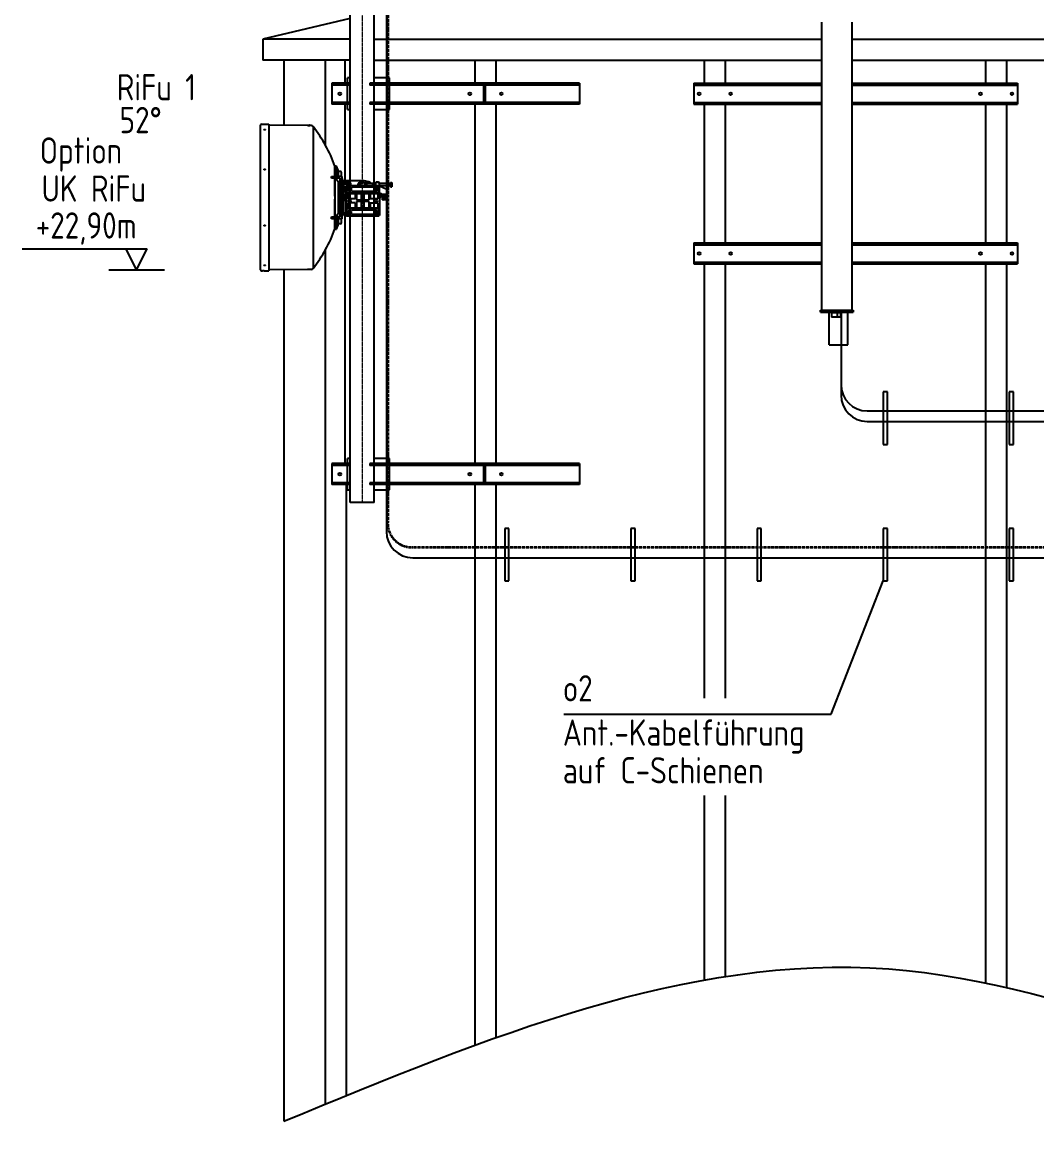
# Model space of a CAD drawing. Header units: millimetres. Extents: x -139278 to 641613, y -260926 to 217780.
# Drawn here: x 217880 to 222704, y 24090 to 29392 of the extents above; entities that cross this region are included whole.
import ezdxf
from ezdxf.enums import TextEntityAlignment as Align

# ---------------------------------------------------------------- set-up
doc = ezdxf.new("R2010")
doc.units = ezdxf.units.MM
doc.linetypes.add('ACAD_ISO13W100', pattern=[36, 12, -3, 12, -3, 0, -3, 0, -3])
doc.linetypes.add('MITTE', pattern=[50.8, 31.75, -6.35, 6.35, -6.35])
for name, color, linetype, lineweight in [('10_31_Kabel_Feeder', 21, 'ACAD_ISO13W100', 35), ('20_30_AntennentraegerAchse', 7, 'MITTE', 18), ('70_T-Mobile', 220, 'Continuous', 25)]:
    doc.layers.add(name, color=color, linetype=linetype, lineweight=lineweight)
doc.styles.add('ISOCP', font='ISOCP', dxfattribs={"width": 0.9})

msp = doc.modelspace()

# ---------------------------------------------------------------- linework, layer by layer
at = {"ltscale": 4}
for p, q in [((219611.843, 29878.763), (219611.843, 26969.292)), ((219736.843, 26844.292), (225070.741, 26844.292))]:
    msp.add_line(p, q, dxfattribs=at)
for p, q in [((219438.621, 29127.264), (219438.621, 29737.264)), ((219552.921, 29102.264), (219552.921, 29737.264)), ((219438.621, 29410.956), (219024.118, 29312.264)), ((219438.621, 29312.264), (219024.118, 29312.264)), ((219024.118, 29312.264), (219024.118, 29212.264)), ((219552.921, 29312.264), (221681.817, 29312.264)), ((221826.132, 29312.264), (226895.315, 29312.264)), ((219438.621, 29212.264), (219024.118, 29212.264)), ((219124.118, 29212.264), (219124.118, 28902.345)), ((219321.378, 28808.413), (219321.378, 29212.264)), ((219415.348, 29102.264), (219415.348, 29212.264)), ((219552.921, 29212.264), (221681.817, 29212.264)), ((220033.336, 29102.264), (220033.336, 29212.264)), ((220133.336, 29102.264), (220133.336, 29212.264)), ((221124.118, 29102.264), (221124.118, 29212.264)), ((221224.118, 29102.264), (221224.118, 29212.264)), ((221826.132, 29212.264), (226895.315, 29212.264)), ((222462.16, 29102.264), (222462.16, 29212.264)), ((222562.16, 29102.264), (222562.16, 29212.264)), ((219426.745, 29102.264), (219426.745, 29127.264)), ((219438.621, 29127.264), (219426.745, 29127.264)), ((219438.621, 28917.264), (219438.621, 29127.264)), ((219552.921, 29102.264), (219552.921, 29127.264)), ((219626.312, 29127.264), (219552.921, 29127.264)), ((219626.312, 29102.264), (219626.312, 29127.264)), ((219352.648, 29102.264), (219352.648, 29002.264)), ((219438.621, 29102.264), (219352.648, 29102.264)), ((219438.621, 29093.764), (219352.648, 29093.764)), ((219409.226, 29102.264), (219409.226, 29093.764)), ((219426.745, 29010.764), (219426.745, 29093.764)), ((220529.727, 29102.264), (219533.388, 29102.264)), ((219533.388, 29102.264), (219533.388, 29093.764)), ((220529.727, 29093.764), (219533.388, 29093.764)), ((219552.921, 29010.764), (219552.921, 29093.764)), ((219562.318, 29102.264), (219562.318, 29093.764)), ((219626.312, 29102.264), (219626.312, 29093.764)), ((219626.312, 29010.764), (219626.312, 29093.764)), ((220529.727, 29102.264), (220529.727, 29002.264)), ((219438.621, 29010.764), (219352.648, 29010.764)), ((219409.226, 29010.764), (219409.226, 29002.264)), ((220529.727, 29010.764), (219533.388, 29010.764)), ((219533.388, 29010.764), (219533.388, 29002.264)), ((219562.318, 29010.764), (219562.318, 29002.264)), ((219626.312, 29010.764), (219626.312, 29002.264)), ((219438.621, 29002.264), (219352.648, 29002.264)), ((219415.348, 28637.825), (219415.348, 29002.264)), ((219426.745, 28977.264), (219426.745, 29002.264)), ((219426.745, 28977.264), (219438.621, 28977.264)), ((219438.621, 27317.264), (219438.621, 28977.264)), ((220529.727, 29002.264), (219533.388, 29002.264)), ((219552.921, 27317.264), (219552.921, 29002.264)), ((219552.921, 28917.264), (219552.921, 29002.264)), ((219552.921, 28977.264), (219626.312, 28977.264)), ((219626.312, 28977.264), (219626.312, 29002.264)), ((220033.336, 27292.264), (220033.336, 29002.264)), ((220133.336, 27292.264), (220133.336, 29002.264)), ((221124.118, 28342.264), (221124.118, 29002.264)), ((221224.118, 28342.264), (221224.118, 29002.264)), ((222462.16, 28342.264), (222462.16, 29002.264)), ((222562.16, 28342.264), (222562.16, 29002.264)), ((219415.348, 27292.264), (219415.348, 28477.825)), ((217880.107, 28314.195), (218473.784, 28314.195)), ((218423.784, 28214.195), (218373.784, 28314.195)), ((218373.784, 28314.195), (218473.784, 28314.195)), ((218423.784, 28214.195), (218473.784, 28314.195)), ((219321.378, 24245.086), (219321.378, 28308.807)), ((218292.084, 28214.195), (218555.584, 28214.195)), ((219124.118, 28214.875), (219124.118, 24163.53)), ((221124.118, 26175.704), (221124.118, 28242.264)), ((221224.118, 26175.704), (221224.118, 28242.264)), ((222462.16, 24820.813), (222462.16, 28242.264)), ((222562.16, 24798.902), (222562.16, 28242.264)), ((219426.745, 27292.264), (219426.745, 27317.264)), ((219438.621, 27317.264), (219426.745, 27317.264)), ((219438.621, 27107.264), (219438.621, 27317.264)), ((219552.921, 27292.264), (219552.921, 27317.264)), ((219626.312, 27317.264), (219552.921, 27317.264)), ((219626.312, 27292.264), (219626.312, 27317.264)), ((219352.648, 27292.264), (219352.648, 27192.264)), ((219438.621, 27292.264), (219352.648, 27292.264)), ((219438.621, 27283.764), (219352.648, 27283.764)), ((219409.226, 27292.264), (219409.226, 27283.764)), ((219426.745, 27200.764), (219426.745, 27283.764)), ((220529.727, 27292.264), (219533.388, 27292.264)), ((219533.388, 27292.264), (219533.388, 27283.764)), ((220529.727, 27283.764), (219533.388, 27283.764)), ((219552.921, 27200.764), (219552.921, 27283.764)), ((219562.318, 27292.264), (219562.318, 27283.764)), ((219626.312, 27292.264), (219626.312, 27283.764)), ((219626.312, 27200.764), (219626.312, 27283.764)), ((220529.727, 27292.264), (220529.727, 27192.264)), ((219438.621, 27200.764), (219352.648, 27200.764)), ((219438.621, 27192.264), (219352.648, 27192.264)), ((219409.226, 27200.764), (219409.226, 27192.264)), ((219421.378, 24286.143), (219421.378, 27192.264)), ((219426.745, 27167.264), (219426.745, 27192.264)), ((219426.745, 27167.264), (219438.621, 27167.264)), ((220529.727, 27200.764), (219533.388, 27200.764)), ((219533.388, 27200.764), (219533.388, 27192.264)), ((220529.727, 27192.264), (219533.388, 27192.264)), ((219552.921, 27107.264), (219552.921, 27192.264)), ((219552.921, 27167.264), (219626.312, 27167.264)), ((219562.318, 27200.764), (219562.318, 27192.264)), ((219626.312, 27200.764), (219626.312, 27192.264)), ((219626.312, 27167.264), (219626.312, 27192.264)), ((220033.336, 24525.445), (220033.336, 27192.264)), ((220133.336, 24561.465), (220133.336, 27192.264)), ((219552.921, 27107.264), (219438.621, 27107.264)), ((220174.101, 26984.316), (220174.101, 26734.316)), ((220194.101, 26984.316), (220174.101, 26984.316)), ((220194.101, 26734.316), (220194.101, 26984.316)), ((220774.101, 26984.316), (220774.101, 26734.316)), ((220794.101, 26984.316), (220774.101, 26984.316)), ((220794.101, 26734.316), (220794.101, 26984.316)), ((221374.101, 26984.316), (221374.101, 26734.316)), ((221394.101, 26984.316), (221374.101, 26984.316)), ((221394.101, 26734.316), (221394.101, 26984.316)), ((221994.101, 26984.316), (221974.101, 26984.316)), ((221974.101, 26984.316), (221974.101, 26734.316)), ((221994.101, 26734.316), (221994.101, 26984.316)), ((222594.101, 26984.316), (222574.101, 26984.316)), ((222574.101, 26984.316), (222574.101, 26734.316)), ((222594.101, 26734.316), (222594.101, 26984.316)), ((220174.101, 26734.316), (220194.101, 26734.316)), ((220774.101, 26734.316), (220794.101, 26734.316)), ((221374.101, 26734.316), (221394.101, 26734.316)), ((221726.154, 26100.804), (221974.101, 26734.316)), ((221974.101, 26734.316), (221994.101, 26734.316)), ((222574.101, 26734.316), (222594.101, 26734.316)), ((220456.252, 26100.804), (221726.154, 26100.804)), ((221124.118, 24835.334), (221124.118, 25712.766)), ((221224.118, 24852.026), (221224.118, 25712.766))]:
    msp.add_line(p, q)
at = {"ltscale": 3}
for p, q in [((219012.905, 28213.665), (219012.905, 28903.555)), ((219016.96, 28907.61), (219052.903, 28907.61)), ((219052.903, 28907.61), (219052.903, 28692.167)), ((219235.314, 28901.283), (219052.903, 28903.026)), ((219235.313, 28901.283), (219235.313, 28901.688)), ((219236.813, 28903.188), (219245.813, 28903.188)), ((219240.1, 28901.188), (219247.313, 28901.188)), ((219241.403, 28901.188), (219241.402, 28901.188)), ((219246.263, 28901.176), (219246.263, 28901.188)), ((219253.32, 28901.111), (219246.403, 28901.177)), ((219247.313, 28901.188), (219247.313, 28901.688)), ((219262.798, 28896.321), (219262.798, 28220.9)), ((219052.903, 28692.167), (219052.903, 28209.61)), ((219498.843, 28637.825), (219401.843, 28637.825)), ((219401.843, 28629.825), (219401.843, 28637.825)), ((219401.343, 28586.607), (219401.343, 28612.607)), ((219401.343, 28612.607), (219401.843, 28612.607)), ((219401.343, 28586.607), (219401.843, 28586.607)), ((219423.949, 28629.825), (219401.843, 28629.825)), ((219401.843, 28629.725), (219401.843, 28629.825)), ((219401.843, 28629.725), (219401.843, 28628.825)), ((219423.329, 28628.825), (219401.843, 28628.825)), ((219401.843, 28627.825), (219401.843, 28628.825)), ((219401.843, 28627.825), (219407.843, 28627.825)), ((219401.843, 28627.825), (219401.843, 28477.825)), ((219407.843, 28627.825), (219407.843, 28620.825)), ((219415.486, 28627.825), (219407.843, 28627.825)), ((219441.843, 28620.825), (219407.843, 28620.825)), ((219407.843, 28620.825), (219407.843, 28485.825)), ((219418.843, 28582.825), (219418.843, 28612.825)), ((219418.843, 28612.825), (219421.879, 28612.825)), ((219418.843, 28582.825), (219418.843, 28502.825)), ((219423.794, 28629.725), (219423.329, 28628.825)), ((219424.569, 28628.825), (219424.104, 28629.725)), ((219435.843, 28607.64), (219427.343, 28602.733)), ((219427.343, 28602.733), (219427.343, 28592.918)), ((219427.343, 28592.918), (219435.843, 28588.01)), ((219441.843, 28627.825), (219432.412, 28627.825)), ((219444.343, 28602.733), (219435.843, 28607.64)), ((219435.843, 28588.01), (219444.343, 28592.918)), ((219441.843, 28620.825), (219441.843, 28627.825)), ((219444.343, 28602.733), (219444.343, 28592.918)), ((219477.468, 28624.075), (219478.218, 28624.825)), ((219477.468, 28619.825), (219477.468, 28624.075)), ((219477.468, 28615.575), (219477.468, 28619.825)), ((219477.468, 28615.575), (219478.218, 28614.825)), ((219480.843, 28624.825), (219478.218, 28624.825)), ((219478.218, 28624.825), (219478.218, 28619.825)), ((219478.218, 28619.825), (219478.218, 28614.825)), ((219480.843, 28614.825), (219478.218, 28614.825)), ((219480.843, 28627.475), (219482.095, 28629.643)), ((219480.843, 28627.475), (219480.843, 28614.825)), ((219480.843, 28627.475), (219480.843, 28614.825)), ((219482.095, 28629.643), (219487.592, 28629.643)), ((219482.095, 28624.734), (219487.592, 28624.734)), ((219482.095, 28614.917), (219487.592, 28614.917)), ((219488.843, 28627.475), (219487.592, 28629.643)), ((219490.183, 28624.825), (219488.843, 28624.825)), ((219508.843, 28624.825), (219507.504, 28624.825)), ((219508.843, 28627.475), (219510.095, 28629.643)), ((219508.843, 28627.475), (219508.843, 28614.825)), ((219508.843, 28627.475), (219508.843, 28614.825)), ((219510.095, 28629.643), (219515.592, 28629.643)), ((219510.095, 28624.734), (219515.592, 28624.734)), ((219510.095, 28614.917), (219515.592, 28614.917)), ((219516.843, 28627.475), (219515.592, 28629.643)), ((219560.183, 28624.825), (219516.843, 28624.825)), ((219558.843, 28614.825), (219516.843, 28614.825)), ((219558.018, 28626.075), (219551.502, 28614.789)), ((219561.843, 28607.64), (219553.343, 28602.733)), ((219553.343, 28602.733), (219553.343, 28592.918)), ((219553.343, 28592.918), (219561.843, 28588.01)), ((219570.343, 28602.733), (219561.843, 28607.64)), ((219561.843, 28588.01), (219570.343, 28592.918)), ((219570.343, 28602.733), (219570.343, 28592.918)), ((219578.843, 28612.825), (219575.808, 28612.825)), ((219631.068, 28624.825), (219577.504, 28624.825)), ((219631.068, 28614.825), (219577.504, 28614.825)), ((219613.343, 28596.825), (219578.843, 28612.825)), ((219578.843, 28582.825), (219578.843, 28612.825)), ((219578.843, 28582.825), (219578.843, 28472.825)), ((219581.343, 28614.825), (219581.343, 28611.666)), ((219613.343, 28576.825), (219613.343, 28596.825)), ((219613.843, 28594.825), (219613.843, 28574.825)), ((219631.668, 28627.525), (219631.068, 28627.525)), ((219631.668, 28612.125), (219631.068, 28612.125)), ((219631.668, 28629.643), (219631.668, 28624.738)), ((219631.668, 28629.643), (219636.708, 28629.643)), ((219631.668, 28624.738), (219631.668, 28614.913)), ((219631.668, 28624.738), (219636.708, 28624.738)), ((219631.668, 28614.913), (219631.668, 28610.008)), ((219631.668, 28614.913), (219636.708, 28614.913)), ((219631.668, 28610.008), (219636.708, 28610.008)), ((219637.468, 28628.325), (219636.708, 28629.643)), ((219637.468, 28611.325), (219636.708, 28610.008)), ((219637.468, 28628.325), (219637.468, 28619.825)), ((219637.468, 28619.825), (219637.468, 28611.325)), ((219401.343, 28570.825), (219401.843, 28570.825)), ((219401.343, 28544.825), (219401.343, 28570.825)), ((219401.343, 28544.825), (219401.843, 28544.825)), ((219401.343, 28503.044), (219401.343, 28529.044)), ((219401.343, 28529.044), (219401.843, 28529.044)), ((219415.343, 28570.825), (219408.843, 28570.825)), ((219415.343, 28544.825), (219408.843, 28544.825)), ((219416.343, 28569.825), (219416.343, 28557.825)), ((219416.343, 28557.825), (219416.343, 28545.825)), ((219427.523, 28576.825), (219463.843, 28576.825)), ((219427.523, 28576.825), (219427.523, 28551.825)), ((219463.843, 28551.825), (219427.523, 28551.825)), ((219427.523, 28533.825), (219427.523, 28508.825)), ((219463.843, 28533.825), (219427.523, 28533.825)), ((219433.843, 28545.325), (219430.279, 28545.325)), ((219448.843, 28580.855), (219448.843, 28576.825)), ((219450.343, 28576.825), (219450.343, 28580.847)), ((219463.843, 28576.825), (219463.843, 28551.825)), ((219463.843, 28533.825), (219463.843, 28508.825)), ((219469.843, 28576.825), (219527.843, 28576.825)), ((219469.843, 28576.825), (219469.843, 28545.825)), ((219502.843, 28545.825), (219469.843, 28545.825)), ((219527.843, 28539.825), (219469.843, 28539.825)), ((219469.843, 28539.825), (219469.843, 28508.825)), ((219491.843, 28570.825), (219491.843, 28545.825)), ((219491.843, 28539.825), (219491.843, 28514.825)), ((219503.843, 28572.825), (219493.843, 28572.825)), ((219494.843, 28580.826), (219494.843, 28576.825)), ((219494.843, 28545.825), (219494.843, 28539.825)), ((219502.843, 28580.826), (219502.843, 28576.825)), ((219527.843, 28545.825), (219502.843, 28545.825)), ((219502.843, 28545.825), (219502.843, 28539.825)), ((219505.843, 28545.825), (219505.843, 28570.825)), ((219505.843, 28514.825), (219505.843, 28539.825)), ((219527.843, 28576.825), (219527.843, 28545.825)), ((219527.843, 28539.825), (219527.843, 28508.825)), ((219533.843, 28576.825), (219570.164, 28576.825)), ((219533.843, 28576.825), (219533.843, 28551.825)), ((219570.164, 28551.825), (219533.843, 28551.825)), ((219533.843, 28533.825), (219570.164, 28533.825)), ((219533.843, 28533.825), (219533.843, 28508.825)), ((219547.343, 28576.825), (219547.343, 28580.847)), ((219548.843, 28580.855), (219548.843, 28576.825)), ((219570.164, 28576.825), (219570.164, 28551.825)), ((219570.164, 28533.825), (219570.164, 28508.825)), ((219578.843, 28576.825), (219586.343, 28576.825)), ((219581.343, 28572.825), (219578.843, 28574.159)), ((219611.843, 28572.825), (219581.343, 28572.825)), ((219581.343, 28572.825), (219581.343, 28557.825)), ((219590.343, 28572.825), (219613.343, 28572.825)), ((219600.843, 28564.004), (219593.76, 28559.915)), ((219593.76, 28559.915), (219593.76, 28551.736)), ((219593.76, 28551.736), (219600.843, 28547.647)), ((219607.926, 28559.915), (219600.843, 28564.004)), ((219600.843, 28547.647), (219607.926, 28551.736)), ((219607.926, 28551.736), (219607.926, 28559.915)), ((219613.343, 28576.825), (219613.343, 28572.825)), ((219401.343, 28503.044), (219401.843, 28503.044)), ((219407.843, 28477.825), (219401.843, 28477.825)), ((219407.843, 28485.825), (219407.843, 28477.825)), ((219407.843, 28477.825), (219418.843, 28477.825)), ((219408.843, 28484.825), (219418.843, 28484.825)), ((219418.843, 28502.825), (219418.843, 28472.825)), ((219435.843, 28497.64), (219427.343, 28492.733)), ((219427.343, 28492.733), (219427.343, 28482.918)), ((219427.343, 28482.918), (219435.843, 28478.01)), ((219427.523, 28508.825), (219463.843, 28508.825)), ((219444.343, 28492.733), (219435.843, 28497.64)), ((219435.843, 28478.01), (219444.343, 28482.918)), ((219444.343, 28492.733), (219444.343, 28482.918)), ((219448.843, 28504.796), (219448.843, 28508.825)), ((219450.343, 28508.825), (219450.343, 28504.804)), ((219469.843, 28508.825), (219527.843, 28508.825)), ((219493.843, 28512.825), (219503.843, 28512.825)), ((219494.843, 28508.825), (219494.843, 28504.825)), ((219496.117, 28509.365), (219496.117, 28512.37)), ((219501.569, 28509.365), (219501.569, 28512.301)), ((219502.843, 28508.825), (219502.843, 28504.825)), ((219533.843, 28508.825), (219570.164, 28508.825)), ((219547.343, 28508.825), (219547.343, 28504.804)), ((219548.843, 28504.796), (219548.843, 28508.825)), ((219561.843, 28497.64), (219553.343, 28492.733)), ((219553.343, 28492.733), (219553.343, 28482.918)), ((219553.343, 28482.918), (219561.843, 28478.01)), ((219570.343, 28492.733), (219561.843, 28497.64)), ((219561.843, 28478.01), (219570.343, 28482.918)), ((219570.343, 28492.733), (219570.343, 28482.918)), ((219418.843, 28472.825), (219421.879, 28472.825)), ((219578.843, 28472.825), (219575.808, 28472.825)), ((219236.403, 28215.948), (219052.903, 28214.195)), ((219253.32, 28216.11), (219246.403, 28216.044)), ((219016.96, 28209.61), (219021.903, 28209.61)), ((219029.903, 28209.61), (219052.903, 28209.61))]:
    msp.add_line(p, q, dxfattribs=at)
at = {"linetype": 'Continuous', "ltscale": 3}
for p, q in [((219366.843, 28657.825), (219366.843, 28708.138)), ((219369.467, 28708.138), (219366.843, 28708.138)), ((219369.467, 28708.138), (219369.467, 28708.325)), ((219374.843, 28708.325), (219369.467, 28708.325)), ((219374.843, 28657.825), (219374.843, 28708.325)), ((219380.252, 28691.325), (219374.843, 28708.325)), ((219380.252, 28657.825), (219380.252, 28691.325)), ((219381.541, 28691.325), (219380.252, 28691.325)), ((219381.541, 28657.825), (219381.541, 28691.325)), ((219383.531, 28681.825), (219381.541, 28691.325)), ((219351.343, 28657.825), (219361.343, 28657.825)), ((219351.343, 28649.825), (219351.343, 28657.825)), ((219361.343, 28649.825), (219351.343, 28649.825)), ((219401.343, 28657.825), (219361.343, 28657.825)), ((219391.343, 28649.825), (219361.343, 28649.825)), ((219366.843, 28565.325), (219366.843, 28649.825)), ((219368.343, 28465.825), (219368.343, 28649.825)), ((219371.343, 28649.825), (219383.343, 28631.825)), ((219383.531, 28657.825), (219383.531, 28681.825)), ((219393.843, 28681.825), (219383.531, 28681.825)), ((219391.343, 28465.825), (219391.343, 28649.825)), ((219396.843, 28678.825), (219396.843, 28657.825)), ((219401.343, 28457.825), (219401.343, 28657.825)), ((219402.343, 28648.567), (219401.343, 28648.567)), ((219402.343, 28648.439), (219401.343, 28648.439)), ((219402.343, 28647.605), (219401.343, 28647.605)), ((219402.343, 28646.131), (219401.343, 28646.131)), ((219402.343, 28645.682), (219401.343, 28645.682)), ((219402.343, 28644.208), (219401.343, 28644.208)), ((219402.343, 28643.311), (219401.343, 28643.311)), ((219402.343, 28647.605), (219402.343, 28648.439)), ((219402.343, 28646.131), (219402.343, 28647.605)), ((219402.343, 28645.682), (219402.343, 28646.131)), ((219402.343, 28644.208), (219402.343, 28645.682)), ((219402.343, 28643.311), (219402.343, 28644.208)), ((219383.343, 28483.825), (219383.343, 28631.825)), ((219421.879, 28613.79), (219421.879, 28581.861)), ((219421.879, 28613.79), (219421.88, 28613.79)), ((219421.879, 28581.861), (219421.88, 28581.861)), ((219446.165, 28614.79), (219422.879, 28614.79)), ((219422.879, 28614.79), (219422.879, 28614.789)), ((219446.165, 28614.79), (219446.165, 28614.789)), ((219551.519, 28607.738), (219446.168, 28607.738)), ((219551.519, 28587.913), (219446.168, 28587.913)), ((219545.119, 28614.825), (219452.563, 28614.825)), ((219488.843, 28614.825), (219488.843, 28627.475)), ((219516.843, 28614.825), (219516.843, 28627.475)), ((219574.808, 28614.79), (219551.522, 28614.79)), ((219551.522, 28614.79), (219551.522, 28614.789)), ((219574.808, 28614.789), (219574.808, 28614.79)), ((219575.807, 28613.79), (219575.808, 28613.79)), ((219575.807, 28581.861), (219575.808, 28581.861)), ((219575.808, 28581.861), (219575.808, 28613.79)), ((219631.068, 28612.125), (219631.068, 28627.525)), ((219366.843, 28565.325), (219368.343, 28565.325)), ((219366.843, 28465.825), (219366.843, 28550.325)), ((219368.343, 28550.325), (219366.843, 28550.325)), ((219416.343, 28567.005), (219416.343, 28548.645)), ((219422.879, 28580.862), (219422.879, 28580.861)), ((219422.879, 28580.861), (219446.165, 28580.861)), ((219446.165, 28580.862), (219446.165, 28580.861)), ((219452.568, 28580.826), (219545.124, 28580.826)), ((219551.522, 28580.862), (219551.522, 28580.861)), ((219551.522, 28580.861), (219574.808, 28580.861)), ((219574.808, 28580.861), (219574.808, 28580.862)), ((219590.843, 28572.825), (219590.843, 28547.825)), ((219610.843, 28547.825), (219590.843, 28547.825)), ((219610.843, 28547.825), (219610.843, 28572.825)), ((219383.343, 28483.825), (219371.343, 28465.825)), ((219402.343, 28475.315), (219401.343, 28475.315)), ((219402.343, 28473.553), (219402.343, 28475.315)), ((219421.879, 28503.79), (219421.879, 28471.861)), ((219421.879, 28503.79), (219421.88, 28503.79)), ((219422.879, 28504.79), (219422.879, 28504.789)), ((219446.165, 28504.79), (219422.879, 28504.79)), ((219446.165, 28504.79), (219446.165, 28504.789)), ((219551.519, 28497.738), (219446.168, 28497.738)), ((219551.519, 28477.913), (219446.168, 28477.913)), ((219545.119, 28504.825), (219452.563, 28504.825)), ((219574.808, 28504.79), (219551.522, 28504.79)), ((219551.522, 28504.79), (219551.522, 28504.789)), ((219574.808, 28504.789), (219574.808, 28504.79)), ((219575.807, 28503.79), (219575.808, 28503.79)), ((219575.808, 28471.861), (219575.808, 28503.79)), ((219351.343, 28465.825), (219361.343, 28465.825)), ((219351.343, 28457.825), (219351.343, 28465.825)), ((219361.343, 28457.825), (219351.343, 28457.825)), ((219391.343, 28465.825), (219361.343, 28465.825)), ((219401.343, 28457.825), (219361.343, 28457.825)), ((219366.843, 28407.512), (219366.843, 28457.825)), ((219374.843, 28407.325), (219374.843, 28457.825)), ((219374.843, 28407.325), (219380.252, 28424.325)), ((219380.252, 28424.325), (219380.252, 28457.825)), ((219380.252, 28424.325), (219381.541, 28424.325)), ((219381.541, 28424.325), (219381.541, 28457.825)), ((219381.541, 28424.325), (219383.531, 28433.825)), ((219383.531, 28433.825), (219383.531, 28457.825)), ((219393.843, 28433.825), (219383.531, 28433.825)), ((219396.843, 28457.825), (219396.843, 28436.825)), ((219402.343, 28473.553), (219401.343, 28473.553)), ((219402.343, 28472.366), (219401.343, 28472.366)), ((219402.343, 28471.213), (219401.343, 28471.213)), ((219402.343, 28470.059), (219401.343, 28470.059)), ((219402.343, 28471.918), (219402.343, 28473.553)), ((219402.343, 28472.943), (219402.343, 28473.007)), ((219402.343, 28471.213), (219402.343, 28472.366)), ((219402.343, 28470.059), (219402.343, 28471.213)), ((219402.343, 28470.7), (219402.343, 28471.038)), ((219421.879, 28471.861), (219421.88, 28471.861)), ((219422.879, 28470.862), (219422.879, 28470.861)), ((219422.879, 28470.861), (219446.165, 28470.861)), ((219446.165, 28470.862), (219446.165, 28470.861)), ((219452.568, 28470.826), (219545.124, 28470.826)), ((219551.522, 28470.862), (219551.522, 28470.861)), ((219551.522, 28470.861), (219574.808, 28470.861)), ((219574.808, 28470.861), (219574.808, 28470.862)), ((219575.807, 28471.861), (219575.808, 28471.861)), ((219366.843, 28407.512), (219369.467, 28407.512)), ((219369.467, 28407.325), (219369.467, 28407.512)), ((219369.467, 28407.325), (219374.843, 28407.325))]:
    msp.add_line(p, q, dxfattribs=at)
for points in [[(220074.221, 29092.444), (220080.879, 29092.444), (220080.879, 29012.813), (220074.221, 29012.813)], [(220074.221, 27282.444), (220080.879, 27282.444), (220080.879, 27202.813), (220074.221, 27202.813)]]:
    msp.add_lwpolyline(points, close=True)
at = {"linetype": 'Continuous', "ltscale": 3, "flags": 128}
for points in [[(219376.679, 28691.54), (219376.725, 28691.752), (219376.859, 28691.666), (219377.065, 28691.293), (219377.322, 28690.675), (219377.601, 28689.882), (219377.871, 28689.003), (219378.102, 28688.136), (219378.265, 28687.381), (219378.342, 28686.822), (219378.323, 28686.521), (219378.212, 28686.512), (219378.021, 28686.797), (219377.773, 28687.344), (219377.496, 28688.091), (219377.221, 28688.955), (219376.98, 28689.837), (219376.799, 28690.638), (219376.697, 28691.267), (219376.679, 28691.54)], [(219452.568, 28614.824), (219450.472, 28614.805), (219448.33, 28614.793), (219446.165, 28614.789)], [(219452.563, 28614.825), (219452.567, 28614.824), (219452.568, 28614.824)], [(219551.522, 28614.789), (219549.357, 28614.793), (219547.215, 28614.805), (219545.119, 28614.824)], [(219446.165, 28580.862), (219448.33, 28580.858), (219450.472, 28580.846), (219452.568, 28580.827)], [(219545.119, 28580.827), (219547.215, 28580.846), (219549.357, 28580.858), (219551.522, 28580.862)], [(219545.119, 28580.827), (219545.12, 28580.826), (219545.124, 28580.826)], [(219452.568, 28504.824), (219450.472, 28504.805), (219448.33, 28504.793), (219446.165, 28504.789)], [(219452.563, 28504.825), (219452.567, 28504.824), (219452.568, 28504.824)], [(219551.522, 28504.789), (219549.357, 28504.793), (219547.215, 28504.805), (219545.119, 28504.824)], [(219376.679, 28424.11), (219376.725, 28424.596), (219376.859, 28425.3), (219377.065, 28426.143), (219377.322, 28427.029), (219377.601, 28427.859), (219377.871, 28428.54), (219378.102, 28428.994), (219378.265, 28429.17), (219378.342, 28429.05), (219378.323, 28428.645), (219378.212, 28428.003), (219378.021, 28427.196), (219377.773, 28426.313), (219377.496, 28425.455), (219377.221, 28424.717), (219376.98, 28424.184), (219376.799, 28423.917), (219376.697, 28423.944), (219376.679, 28424.11)], [(219446.165, 28470.862), (219448.33, 28470.858), (219450.472, 28470.846), (219452.568, 28470.827)], [(219545.119, 28470.827), (219547.215, 28470.846), (219549.357, 28470.858), (219551.522, 28470.862)], [(219545.119, 28470.827), (219545.12, 28470.826), (219545.124, 28470.826)]]:
    msp.add_lwpolyline(points, dxfattribs=at)
at = {"ltscale": 3}
msp.add_lwpolyline([(219435.4, 28548.909), (219433.843, 28548.01), (219433.256, 28548.35)], dxfattribs=at)
for centre in [(219390.348, 29052.264), (220008.336, 29052.264), (220158.336, 29052.264), (219390.348, 27242.264), (220008.336, 27242.264), (220158.336, 27242.264)]:
    msp.add_circle(centre, 6)
for centre, radius in [((219435.843, 28597.825), 8.5), ((219435.843, 28597.825), 4), ((219561.843, 28597.825), 8.5), ((219561.843, 28597.825), 4), ((219435.843, 28542.825), 6.1), ((219561.843, 28542.825), 6.1), ((219600.843, 28555.825), 7.083), ((219600.843, 28555.825), 3.333), ((219435.843, 28487.825), 8.5), ((219435.843, 28487.825), 4), ((219561.843, 28487.825), 8.5), ((219561.843, 28487.825), 4)]:
    msp.add_circle(centre, radius, dxfattribs=at)
for centre, radius, start, end in [((219016.96, 28903.555), 4.055, 90, 180), ((219236.813, 28901.688), 1.5, 90, 180), ((219244.677, 29243.714), 342.542, 269.452502, 270.288727), ((219245.813, 28901.688), 1.5, 0, 90), ((219253.205, 28889.111), 12, 36.927008, 89.452472), ((218739.558, 28484.169), 666.07, 19.648916, 38.227246), ((219032.564, 28690.463), 2.111, 88.947314, 153.628519), ((219032.914, 28690.335), 1.632, 27.903175, 169.356557), ((219032.904, 28689.519), 1.679, 47.306561, 144.506168), ((219032.642, 28690.463), 2.111, 26.371481, 91.052686), ((219498.843, 28557.825), 80, 47.64183, 90), ((219435.843, 28597.825), 5.05, 90, 270), ((219435.843, 28597.825), 5.05, 0, 90), ((219498.843, 28619.825), 12.5, 203.122606, 203.581225), ((219498.843, 28619.825), 12.5, 36.869898, 143.130099), ((219498.843, 28619.825), 10, 329.99597, 210.00403), ((219498.843, 28619.825), 12.5, 336.418775, 336.877394), ((219561.843, 28597.825), 5.05, 90, 270), ((219568.843, 28619.825), 12.5, 23.578178, 150), ((219568.843, 28619.825), 10, 314.142634, 210.235346), ((219561.843, 28597.825), 5.05, 0, 90), ((219611.843, 28594.825), 2, 0, 41.409622), ((219408.843, 28571.825), 1, 180, 270), ((219408.843, 28543.825), 1, 90, 180), ((219415.343, 28569.825), 1, 0, 90), ((219415.343, 28545.825), 1, 270, 0), ((219433.843, 28557.825), 12.5, 254.515642, 300.673645), ((219493.843, 28570.825), 2, 90, 180), ((219503.843, 28570.825), 2, 0, 90), ((219501.343, 28557.825), 80, 345.638488, 0), ((219586.343, 28574.825), 2, 0, 90), ((219590.343, 28574.825), 2, 180, 270), ((219600.843, 28555.825), 4.208, 90, 270), ((219600.843, 28555.825), 4.208, 0, 90), ((219611.843, 28574.825), 2, 270, 0), ((219408.843, 28485.825), 1, 180, 270), ((219435.843, 28487.825), 5.05, 90, 270), ((219435.843, 28487.825), 5.05, 0, 90), ((219493.843, 28514.825), 2, 180, 270), ((219503.843, 28514.825), 2, 270, 0), ((219561.843, 28487.825), 5.05, 90, 270), ((219561.843, 28487.825), 5.05, 0, 90), ((219032.603, 28426.821), 2.174, 207.424167, 332.575833), ((219032.844, 28426.807), 1.55, 188.251611, 272.165518), ((219032.875, 28427.649), 1.626, 214.55783, 270.980227), ((219032.906, 28427.699), 1.675, 269.883229, 312.694317), ((219032.923, 28426.878), 1.62, 269.271475, 332.198953), ((218739.558, 28633.052), 666.07, 321.772754, 340.351084), ((219016.96, 28213.665), 4.055, 180, 270), ((219244.677, 27873.387), 342.661, 89.711419, 91.383637), ((219253.205, 28228.109), 12, 270.547528, 323.072992), ((219025.903, 27860.633), 349, 89.3433, 90.6567)]:
    msp.add_arc(centre, radius, start, end, dxfattribs=at)
at = {"linetype": 'Continuous', "ltscale": 3}
for centre, radius, start, end in [((219393.843, 28678.825), 3, 0, 90), ((219422.879, 28613.79), 1, 90, 180), ((219422.879, 28581.861), 1, 180, 270), ((219574.808, 28613.79), 1, 0, 90), ((219574.808, 28581.861), 1, 270, 0), ((219422.879, 28503.79), 1, 90, 180), ((219574.808, 28503.79), 1, 0, 90), ((219393.843, 28436.825), 3, 270, 0), ((219422.879, 28471.861), 1, 180, 270), ((219574.808, 28471.861), 1, 270, 0)]:
    msp.add_arc(centre, radius, start, end, dxfattribs=at)
at = {"ltscale": 4}
msp.add_arc((219736.843, 26969.292), 125, 180, 270, dxfattribs=at)
at = {"ltscale": 3}
for points in [[(219032.603, 28881.842), (219032.471, 28881.842), (219032.335, 28881.837), (219032.063, 28881.817), (219031.928, 28881.802), (219031.67, 28881.761), (219031.546, 28881.736), (219031.316, 28881.678), (219031.211, 28881.645), (219031.025, 28881.574), (219030.937, 28881.534), (219030.783, 28881.447), (219030.716, 28881.4), (219030.609, 28881.302), (219030.568, 28881.25), (219030.515, 28881.147), (219030.503, 28881.095), (219030.503, 28880.994), (219030.515, 28880.941), (219030.568, 28880.837), (219030.609, 28880.786), (219030.716, 28880.686), (219030.783, 28880.638), (219030.937, 28880.55), (219031.025, 28880.509), (219031.211, 28880.437), (219031.316, 28880.403), (219031.546, 28880.343), (219031.67, 28880.317), (219031.928, 28880.276), (219032.063, 28880.26), (219032.335, 28880.24), (219032.471, 28880.235), (219032.735, 28880.235), (219032.871, 28880.24), (219033.142, 28880.26), (219033.277, 28880.276), (219033.536, 28880.317), (219033.66, 28880.343), (219033.889, 28880.403), (219033.994, 28880.437), (219034.181, 28880.509), (219034.268, 28880.55), (219034.423, 28880.638), (219034.489, 28880.686), (219034.596, 28880.786), (219034.637, 28880.837), (219034.69, 28880.941), (219034.703, 28880.994), (219034.703, 28881.095), (219034.69, 28881.147), (219034.637, 28881.25), (219034.596, 28881.302), (219034.489, 28881.4), (219034.423, 28881.447), (219034.268, 28881.534), (219034.181, 28881.574), (219033.994, 28881.645), (219033.889, 28881.678), (219033.66, 28881.736), (219033.536, 28881.761), (219033.277, 28881.802), (219033.142, 28881.817), (219032.871, 28881.837), (219032.735, 28881.842), (219032.603, 28881.842)], [(219032.603, 28694.104), (219032.471, 28694.104), (219032.335, 28694.093), (219032.063, 28694.044), (219031.928, 28694.006), (219031.67, 28693.908), (219031.546, 28693.846), (219031.316, 28693.704), (219031.211, 28693.623), (219031.025, 28693.451), (219030.937, 28693.354), (219030.783, 28693.143), (219030.716, 28693.028), (219030.609, 28692.789), (219030.568, 28692.665), (219030.515, 28692.414), (219030.503, 28692.288), (219030.503, 28692.045), (219030.515, 28691.919), (219030.568, 28691.668), (219030.609, 28691.543), (219030.716, 28691.304), (219030.783, 28691.19), (219030.937, 28690.977), (219031.025, 28690.88), (219031.211, 28690.707), (219031.316, 28690.626), (219031.546, 28690.484), (219031.67, 28690.422), (219031.928, 28690.323), (219032.063, 28690.285), (219032.335, 28690.236), (219032.471, 28690.224), (219032.735, 28690.224), (219032.871, 28690.236), (219033.142, 28690.285), (219033.277, 28690.323), (219033.536, 28690.422), (219033.66, 28690.484), (219033.889, 28690.626), (219033.994, 28690.707), (219034.181, 28690.88), (219034.268, 28690.977), (219034.423, 28691.19), (219034.489, 28691.304), (219034.596, 28691.543), (219034.637, 28691.668), (219034.69, 28691.919), (219034.703, 28692.045), (219034.703, 28692.288), (219034.69, 28692.414), (219034.637, 28692.665), (219034.596, 28692.789), (219034.489, 28693.028), (219034.423, 28693.143), (219034.268, 28693.354), (219034.181, 28693.451), (219033.994, 28693.623), (219033.889, 28693.704), (219033.66, 28693.846), (219033.536, 28693.908), (219033.277, 28694.006), (219033.142, 28694.044), (219032.871, 28694.093), (219032.735, 28694.104), (219032.603, 28694.104)], [(219032.603, 28426.996), (219032.471, 28426.996), (219032.335, 28426.985), (219032.063, 28426.935), (219031.928, 28426.898), (219031.67, 28426.799), (219031.546, 28426.737), (219031.316, 28426.594), (219031.211, 28426.513), (219031.025, 28426.34), (219030.937, 28426.243), (219030.783, 28426.031), (219030.716, 28425.916), (219030.609, 28425.677), (219030.568, 28425.552), (219030.515, 28425.301), (219030.503, 28425.175), (219030.503, 28424.932), (219030.515, 28424.806), (219030.568, 28424.555), (219030.609, 28424.431), (219030.716, 28424.192), (219030.783, 28424.078), (219030.937, 28423.866), (219031.025, 28423.769), (219031.211, 28423.597), (219031.316, 28423.516), (219031.546, 28423.374), (219031.67, 28423.313), (219031.928, 28423.214), (219032.063, 28423.177), (219032.335, 28423.128), (219032.471, 28423.116), (219032.735, 28423.116), (219032.871, 28423.128), (219033.142, 28423.177), (219033.277, 28423.214), (219033.536, 28423.313), (219033.66, 28423.374), (219033.889, 28423.516), (219033.994, 28423.597), (219034.181, 28423.769), (219034.268, 28423.866), (219034.423, 28424.078), (219034.489, 28424.192), (219034.596, 28424.431), (219034.637, 28424.555), (219034.69, 28424.806), (219034.703, 28424.932), (219034.703, 28425.175), (219034.69, 28425.301), (219034.637, 28425.552), (219034.596, 28425.677), (219034.489, 28425.916), (219034.423, 28426.031), (219034.268, 28426.243), (219034.181, 28426.34), (219033.994, 28426.513), (219033.889, 28426.594), (219033.66, 28426.737), (219033.536, 28426.799), (219033.277, 28426.898), (219033.142, 28426.935), (219032.871, 28426.985), (219032.735, 28426.996), (219032.603, 28426.996)], [(219032.603, 28236.986), (219032.471, 28236.986), (219032.335, 28236.981), (219032.063, 28236.96), (219031.928, 28236.944), (219031.67, 28236.903), (219031.546, 28236.877), (219031.316, 28236.817), (219031.211, 28236.783), (219031.025, 28236.711), (219030.937, 28236.671), (219030.783, 28236.582), (219030.716, 28236.534), (219030.609, 28236.435), (219030.568, 28236.383), (219030.515, 28236.279), (219030.503, 28236.227), (219030.503, 28236.126), (219030.515, 28236.074), (219030.568, 28235.97), (219030.609, 28235.919), (219030.716, 28235.82), (219030.783, 28235.773), (219030.937, 28235.686), (219031.025, 28235.646), (219031.211, 28235.576), (219031.316, 28235.542), (219031.546, 28235.484), (219031.67, 28235.459), (219031.928, 28235.419), (219032.063, 28235.403), (219032.335, 28235.383), (219032.471, 28235.378), (219032.735, 28235.378), (219032.871, 28235.383), (219033.142, 28235.403), (219033.277, 28235.419), (219033.536, 28235.459), (219033.66, 28235.484), (219033.889, 28235.542), (219033.994, 28235.576), (219034.181, 28235.646), (219034.268, 28235.686), (219034.423, 28235.773), (219034.489, 28235.82), (219034.596, 28235.919), (219034.637, 28235.97), (219034.69, 28236.074), (219034.703, 28236.126), (219034.703, 28236.227), (219034.69, 28236.279), (219034.637, 28236.383), (219034.596, 28236.435), (219034.489, 28236.534), (219034.423, 28236.582), (219034.268, 28236.671), (219034.181, 28236.711), (219033.994, 28236.783), (219033.889, 28236.817), (219033.66, 28236.877), (219033.536, 28236.903), (219033.277, 28236.944), (219033.142, 28236.96), (219032.871, 28236.981), (219032.735, 28236.986), (219032.603, 28236.986)]]:
    msp.add_open_spline(points, degree=3, knots=[0, 0, 0, 0, 0.39552206, 0.39552206, 0.79104411, 0.79104411, 1.18656617, 1.18656617, 1.58208822, 1.58208822, 1.97761028, 1.97761028, 2.37313233, 2.37313233, 2.76865439, 2.76865439, 3.16417645, 3.16417645, 3.5596985, 3.5596985, 3.95522056, 3.95522056, 4.35074261, 4.35074261, 4.74626467, 4.74626467, 5.14178673, 5.14178673, 5.53730878, 5.53730878, 5.93283084, 5.93283084, 6.32835289, 6.32835289, 6.72387495, 6.72387495, 7.119397, 7.119397, 7.51491906, 7.51491906, 7.91044112, 7.91044112, 8.30596317, 8.30596317, 8.70148523, 8.70148523, 9.09700728, 9.09700728, 9.49252934, 9.49252934, 9.88805139, 9.88805139, 10.28357345, 10.28357345, 10.67909551, 10.67909551, 11.07461756, 11.07461756, 11.47013962, 11.47013962, 11.86566167, 11.86566167, 12.26118373, 12.26118373, 12.65670578, 12.65670578, 12.65670578, 12.65670578], dxfattribs=at)
for points, weights, degree in [([(219423.329, 28628.825), (219420.689, 28628.78), (219418.066, 28628.446), (219415.486, 28627.825)], [1, 0.996788858896, 0.996788858896, 1], 3), ([(219424.104, 28629.725), (219424.026, 28629.875), (219423.871, 28629.875), (219423.794, 28629.725)], [1, 0.666666666667, 0.666666666667, 1], 3), ([(219432.412, 28627.825), (219429.831, 28628.446), (219427.208, 28628.78), (219424.569, 28628.825)], [1, 0.996788858896, 0.996788858896, 1], 3), ([(219482.095, 28624.734), (219480.678, 28627.189), (219482.095, 28629.643)], [1, 1.15470053838, 1], 2), ([(219482.095, 28614.917), (219480.678, 28619.825), (219482.095, 28624.734)], [1, 1.15470053838, 1], 2), ([(219482.043, 28614.825), (219482.068, 28614.87), (219482.095, 28614.917)], [1.00496774583, 1.00252508849, 1], 2), ([(219487.592, 28629.643), (219489.009, 28627.189), (219487.592, 28624.734)], [1, 1.15470053838, 1], 2), ([(219487.592, 28624.734), (219489.009, 28619.825), (219487.592, 28614.917)], [1, 1.15470053838, 1], 2), ([(219487.592, 28614.917), (219487.619, 28614.87), (219487.644, 28614.825)], [1, 1.00252508849, 1.00496774583], 2), ([(219510.095, 28624.734), (219508.678, 28627.189), (219510.095, 28629.643)], [1, 1.15470053838, 1], 2), ([(219510.095, 28614.917), (219508.678, 28619.825), (219510.095, 28624.734)], [1, 1.15470053838, 1], 2), ([(219510.043, 28614.825), (219510.068, 28614.87), (219510.095, 28614.917)], [1.00496774583, 1.00252508849, 1], 2), ([(219515.592, 28629.643), (219517.009, 28627.189), (219515.592, 28624.734)], [1, 1.15470053838, 1], 2), ([(219515.592, 28624.734), (219517.009, 28619.825), (219515.592, 28614.917)], [1, 1.15470053838, 1], 2), ([(219515.592, 28614.917), (219515.619, 28614.87), (219515.644, 28614.825)], [1, 1.00252508849, 1.00496774583], 2), ([(219636.708, 28624.738), (219638.124, 28627.19), (219636.708, 28629.643)], [1, 1.15455095302, 1], 2), ([(219637.468, 28619.825), (219637.468, 28622.105), (219636.708, 28624.738)], [1, 1.0380269746, 1], 2), ([(219636.708, 28614.913), (219637.468, 28617.546), (219637.468, 28619.825)], [1, 1.0380269746, 1], 2), ([(219636.708, 28610.008), (219638.124, 28612.46), (219636.708, 28614.913)], [1, 1.15455095302, 1], 2)]:
    msp.add_rational_spline(points, weights, degree=degree, dxfattribs=at)
at = {"ltscale": 5}
msp.add_spline([(219124.118, 24163.53), (222000.283, 24887.913), (224728.206, 24206.141), (227324.118, 24483.111)], degree=3, dxfattribs=at)
at = {"layer": '10_31_Kabel_Feeder', "color": 5, "ltscale": 0.1}
for p, q in [((219618.092, 29788.692), (219618.092, 27019.292)), ((219736.843, 26894.292), (225120.741, 26894.292))]:
    msp.add_line(p, q, dxfattribs=at)
msp.add_arc((219732.683, 27009.246), 115.03, 174.990108, 272.072974, dxfattribs=at)
at = {"layer": '20_30_AntennentraegerAchse', "ltscale": 0.1}
msp.add_line((219495.771, 29757.264), (219495.771, 27107.264), dxfattribs=at)
at = {"layer": '70_T-Mobile'}
for p, q in [((221681.817, 28022.264), (221681.817, 29392.264)), ((221826.132, 28022.264), (221826.132, 29392.264)), ((221074.118, 29102.264), (221074.118, 29002.264)), ((221074.118, 29102.264), (221681.817, 29102.264)), ((221074.118, 29093.764), (221681.817, 29093.764)), ((221826.132, 29102.264), (222612.16, 29102.264)), ((221826.132, 29093.764), (222612.16, 29093.764)), ((222612.16, 29102.264), (222612.16, 29002.264)), ((221074.118, 29010.764), (221681.817, 29010.764)), ((221826.132, 29010.764), (222612.16, 29010.764)), ((221074.118, 29002.264), (221681.817, 29002.264)), ((221826.132, 29002.264), (222612.16, 29002.264)), ((221074.118, 28342.264), (221681.817, 28342.264)), ((221074.118, 28342.264), (221074.118, 28242.264)), ((221074.118, 28333.764), (221681.817, 28333.764)), ((221826.132, 28342.264), (222612.16, 28342.264)), ((221826.132, 28333.764), (222612.16, 28333.764)), ((222612.16, 28342.264), (222612.16, 28242.264)), ((221074.118, 28250.764), (221681.817, 28250.764)), ((221074.118, 28242.264), (221681.817, 28242.264)), ((221826.132, 28250.764), (222612.16, 28250.764)), ((221826.132, 28242.264), (222612.16, 28242.264)), ((221676.817, 28022.264), (221831.132, 28022.264)), ((221676.817, 28012.264), (221676.817, 28022.264)), ((221676.817, 28012.264), (221831.132, 28012.264)), ((221717.604, 27857.264), (221717.604, 28012.264)), ((221724.914, 28022.264), (221724.914, 28009.264)), ((221773.593, 28009.264), (221724.914, 28009.264)), ((221727.914, 28009.264), (221727.914, 27989.264)), ((221754.914, 28009.264), (221754.914, 27989.264)), ((221757.914, 28022.264), (221757.914, 28009.264)), ((221770.593, 28009.264), (221770.593, 27989.264)), ((221773.593, 28022.264), (221773.593, 28009.264)), ((221806.504, 27857.264), (221806.504, 28012.264)), ((221831.132, 28022.264), (221831.132, 28012.264)), ((221770.593, 27989.264), (221727.914, 27989.264)), ((221717.604, 27857.264), (221806.504, 27857.264)), ((221994.101, 27633.127), (221974.101, 27633.127)), ((221974.101, 27633.127), (221974.101, 27383.127)), ((221994.101, 27383.127), (221994.101, 27633.127)), ((222594.101, 27633.127), (222574.101, 27633.127)), ((222574.101, 27633.127), (222574.101, 27383.127)), ((222594.101, 27383.127), (222594.101, 27633.127)), ((221974.101, 27383.127), (221994.101, 27383.127)), ((222574.101, 27383.127), (222594.101, 27383.127))]:
    msp.add_line(p, q, dxfattribs=at)
at = {"layer": '70_T-Mobile', "ltscale": 4}
for p, q in [((221773.593, 28015.764), (221773.593, 27618.102)), ((221898.593, 27543.102), (226148.285, 27543.102)), ((221898.593, 27493.102), (226098.285, 27493.102))]:
    msp.add_line(p, q, dxfattribs=at)
at = {"layer": '70_T-Mobile'}
for centre in [(221099.118, 29052.264), (221249.118, 29052.264), (222437.16, 29052.264), (222587.16, 29052.264), (221099.118, 28292.264), (221249.118, 28292.264), (222437.16, 28292.264), (222587.16, 28292.264)]:
    msp.add_circle(centre, 6, dxfattribs=at)
at = {"layer": '70_T-Mobile', "ltscale": 4}
for centre in [(221898.593, 27668.102), (221898.593, 27618.102)]:
    msp.add_arc(centre, 125, 180, 270, dxfattribs=at)

# ---------------------------------------------------------------- texts
at = {"style": 'ISOCP', "width": 0.9}
for s, p in [('RiFu 1', (218329.337, 28983.266)), ('52°', (218342.779, 28827.081)), ('Option', (217962.983, 28682.096)), ('UK RiFu', (217971.664, 28501.209)), ('+22,90m', (217944.085, 28325.564)), ('o2', (220450.776, 26123.11)), ('Ant.-Kabelführung', (220450.776, 25912.767)), ('auf C-Schienen', (220450.776, 25733.078))]:
    msp.add_text(s, height=125, dxfattribs=at).set_placement(p, align=Align.BOTTOM_LEFT)

doc.saveas('drawing.dxf')
